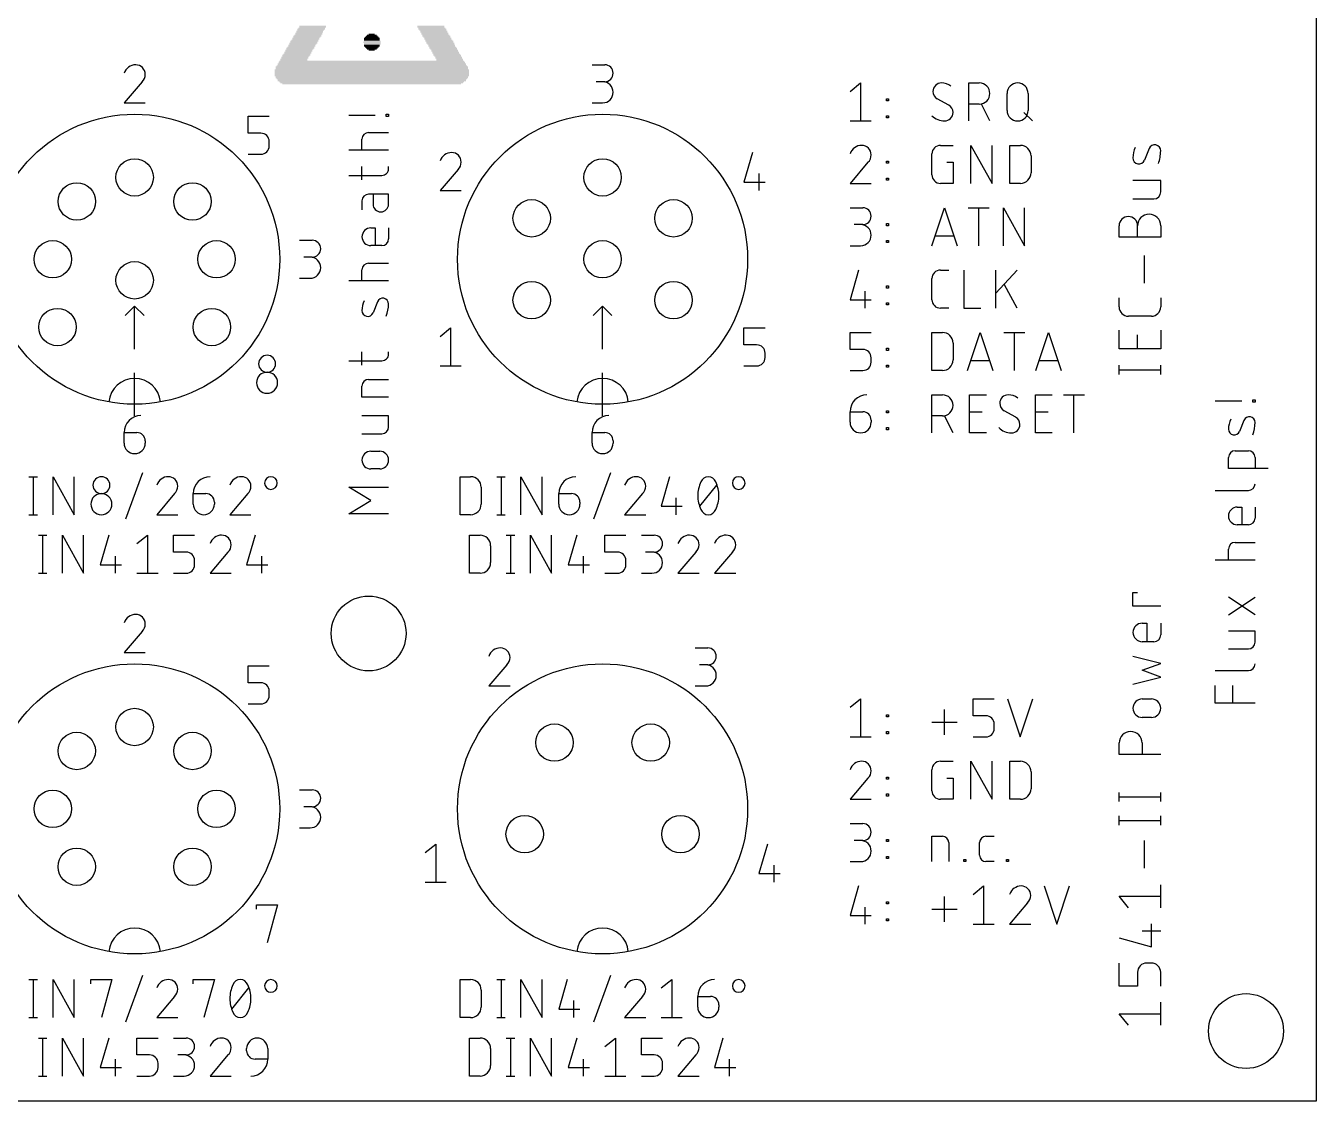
# Model space of a CAD drawing. Extents: x 0 to 83, y 0 to 84.2.
# Drawn here: x 27.8 to 83, y 0 to 46 of the extents above; entities that cross this region are included whole.
import ezdxf

# ---------------------------------------------------------------- set-up
doc = ezdxf.new("R2010")
doc.units = 0
for name, color, linetype in [('20', 30, 'CONTINUOUS'), ('21', 253, 'CONTINUOUS'), ('25', 253, 'CONTINUOUS')]:
    doc.layers.add(name, color=color, linetype=linetype)

# ---------------------------------------------------------------- blocks, each defined once
blk = doc.blocks.new('RECT')
blk.add_solid([(-0.5, -0.5), (0.5, -0.5), (-0.5, 0.5), (0.5, 0.5)])

msp = doc.modelspace()

# ---------------------------------------------------------------- linework, layer by layer
at = {"layer": '20'}
for p, q in [((83, 74), (83, 0)), ((83, 0), (0, 0))]:
    msp.add_line(p, q, dxfattribs=at)
for centre, radius in [((32.5, 39.5), 0.8), ((52.5, 39.5), 0.8), ((30.03, 38.47), 0.8), ((34.97, 38.47), 0.8), ((49.469, 37.75), 0.8), ((55.531, 37.75), 0.8), ((29, 36), 0.8), ((36, 36), 0.8), ((52.5, 36), 0.8), ((32.5, 35.1), 0.8), ((49.469, 34.25), 0.8), ((55.531, 34.25), 0.8), ((29.2, 33.1), 0.8), ((35.8, 33.1), 0.8), ((42.5, 20), 1.6), ((32.5, 16), 0.8), ((50.443, 15.332), 0.8), ((54.557, 15.332), 0.8), ((30.025, 14.975), 0.8), ((34.975, 14.975), 0.8), ((29, 12.5), 0.8), ((36, 12.5), 0.8), ((49.171, 11.418), 0.8), ((55.829, 11.418), 0.8), ((30.025, 10.025), 0.8), ((34.975, 10.025), 0.8), ((80, 3), 1.6)]:
    msp.add_circle(centre, radius, dxfattribs=at)
at = {"layer": '21'}
for p, q in [((52.0484, 44.3128), (52.5903, 44.3128)), ((32.8161, 43.5903), (32.0484, 42.6872)), ((52.5903, 43.5903), (52.2291, 43.5903)), ((32.0484, 42.6872), (32.9516, 42.6872)), ((52.0484, 42.6872), (52.5, 42.6872)), ((37.3484, 41.3903), (37.3484, 42.1128)), ((37.3484, 42.1128), (38.2516, 42.1128)), ((37.8903, 41.3903), (37.3484, 41.3903)), ((38.2516, 40.8484), (38.2516, 41.0291)), ((37.3484, 40.4872), (37.8903, 40.4872)), ((58.9047, 40.5628), (58.5434, 39.2984)), ((46.3211, 39.8403), (45.5534, 38.9372)), ((58.5434, 39.2984), (59.4466, 39.2984)), ((59.1756, 39.6597), (59.1756, 38.9372)), ((45.5534, 38.9372), (46.4566, 38.9372)), ((39.5484, 36.8128), (40.0903, 36.8128)), ((40.0903, 36.0903), (39.7291, 36.0903)), ((39.5484, 35.1872), (40, 35.1872)), ((32.5, 34), (32.1, 33.6)), ((32.5, 32.15), (32.5, 34)), ((32.5, 34), (32.9, 33.6)), ((52.5, 34), (52.1, 33.6)), ((52.5, 32.15), (52.5, 34)), ((52.5, 34), (52.9, 33.6)), ((45.5534, 32.7016), (46.005, 33.0628)), ((46.005, 33.0628), (46.005, 31.4372)), ((58.5434, 32.3403), (58.5434, 33.0628)), ((58.5434, 33.0628), (59.4466, 33.0628)), ((59.0853, 32.3403), (58.5434, 32.3403)), ((45.5534, 31.4372), (46.4566, 31.4372)), ((58.5434, 31.4372), (59.0853, 31.4372)), ((59.4466, 31.7984), (59.4466, 31.9791)), ((32.5, 29.3), (32.5, 31.15)), ((52.5, 29.3), (52.5, 31.15)), ((32.0484, 28.5903), (32.5903, 28.5903)), ((32.0484, 28.1388), (32.0484, 28.5903)), ((32.9516, 28.2291), (32.9516, 28.1388)), ((52.0484, 28.5903), (52.5903, 28.5903)), ((52.0484, 28.1388), (52.0484, 28.5903)), ((52.9516, 28.2291), (52.9516, 28.1388)), ((32.8161, 20.0903), (32.0484, 19.1872)), ((56.4564, 19.3808), (56.9983, 19.3808)), ((32.0484, 19.1872), (32.9516, 19.1872)), ((37.3484, 17.8903), (37.3484, 18.6128)), ((37.3484, 18.6128), (38.2516, 18.6128)), ((48.4081, 18.6583), (47.6404, 17.7552)), ((56.9983, 18.6583), (56.6371, 18.6583)), ((37.8903, 17.8903), (37.3484, 17.8903)), ((47.6404, 17.7552), (48.5436, 17.7552)), ((56.4564, 17.7552), (56.908, 17.7552)), ((38.2516, 17.3484), (38.2516, 17.5291)), ((37.3484, 16.9872), (37.8903, 16.9872)), ((39.5484, 13.3128), (40.0903, 13.3128)), ((40.0903, 12.5903), (39.7291, 12.5903)), ((39.5484, 11.6872), (40, 11.6872)), ((44.9154, 10.6336), (45.367, 10.9948)), ((45.367, 10.9948), (45.367, 9.3692)), ((59.5427, 10.9948), (59.1814, 9.7304)), ((59.8136, 10.0917), (59.8136, 9.3692)), ((59.1814, 9.7304), (60.0846, 9.7304)), ((44.9154, 9.3692), (45.8186, 9.3692)), ((37.7084, 8.2122), (37.7084, 8.3928)), ((37.7084, 8.3928), (38.6116, 8.3928)), ((38.6116, 8.3928), (38.16, 6.7672))]:
    msp.add_line(p, q, dxfattribs=at)
for centre in [(32.5, 36), (52.5, 36), (32.5, 12.5), (52.5, 12.5)]:
    msp.add_circle(centre, 6.2, dxfattribs=at)
for centre, radius, start, end in [((32.5452, 43.7907), 0.5221, 90.0001, 162.0549), ((32.5452, 43.9064), 0.4064, 0, 90), ((52.5903, 43.9516), 0.3612, 270, 90), ((32.515, 43.9064), 0.4365, 313.6036, 359.9997), ((52.5, 43.1388), 0.4516, 270, 90), ((37.8903, 41.0291), 0.3612, 0, 90), ((37.8903, 40.8484), 0.3612, 270, 0), ((46.0502, 40.0407), 0.5221, 90.0001, 162.0549), ((46.0502, 40.1564), 0.4064, 0, 90), ((46.02, 40.1564), 0.4365, 313.6036, 359.9997), ((40.0903, 36.4516), 0.3612, 270, 90), ((40, 35.6388), 0.4516, 270, 90), ((59.0853, 31.9791), 0.3612, 0, 90), ((38.16, 31.5316), 0.3612, 0, 180), ((38.16, 31.5316), 0.3612, 180, 0), ((59.0853, 31.7984), 0.3612, 270, 0), ((32.5, 29.8), 1.1045, 5.1944, 174.8056), ((38.16, 30.7188), 0.4516, 0, 180), ((52.5, 29.8), 1.1045, 5.1944, 174.8056), ((38.16, 30.7188), 0.4516, 180, 0), ((32.7709, 28.5903), 0.7225, 90.0002, 180), ((52.7709, 28.5903), 0.7225, 90.0002, 180), ((32.5, 28.1388), 0.4516, 180, 0), ((32.5903, 28.2291), 0.3612, 0, 90), ((52.5, 28.1388), 0.4516, 180, 0), ((52.5903, 28.2291), 0.3612, 0, 90), ((32.5452, 20.2907), 0.5221, 90.0001, 162.0549), ((32.5452, 20.4064), 0.4064, 0, 90), ((32.515, 20.4064), 0.4365, 313.6036, 359.9997), ((48.1372, 18.8587), 0.5221, 90.0001, 162.0549), ((48.1372, 18.9744), 0.4064, 0, 90), ((56.9983, 19.0196), 0.3612, 270, 90), ((48.107, 18.9744), 0.4365, 313.6036, 359.9997), ((56.908, 18.2068), 0.4516, 270, 90), ((37.8903, 17.5291), 0.3612, 0, 90), ((37.8903, 17.3484), 0.3612, 270, 0), ((40.0903, 12.9516), 0.3612, 270, 90), ((40, 12.1388), 0.4516, 270, 90), ((32.5, 6.3), 1.1045, 5.1944, 174.8056), ((52.5, 6.3), 1.1045, 5.1944, 174.8056)]:
    msp.add_arc(centre, radius, start, end, dxfattribs=at)
at = {"layer": '25'}
for p, q in [((63.0762, 43.1756), (63.5278, 43.5368)), ((63.5278, 43.5368), (63.5278, 41.9112)), ((68.1485, 41.9112), (68.1485, 43.5368)), ((68.1485, 43.5368), (68.6, 43.5368)), ((69.7861, 42.3628), (69.7861, 43.0852)), ((70.6892, 43.0852), (70.6892, 42.3628)), ((64.6289, 42.7692), (64.6289, 42.8595)), ((64.6289, 42.8595), (64.7192, 42.8595)), ((64.7192, 42.7692), (64.6289, 42.7692)), ((64.7192, 42.8595), (64.7192, 42.7692)), ((67.2987, 42.5885), (66.802, 42.8595)), ((68.6, 42.6337), (68.1485, 42.6337)), ((69.0516, 41.9112), (68.6903, 42.6337)), ((42.7836, 42.1528), (41.6491, 42.1528)), ((43.2564, 42.1056), (43.2564, 42.2001)), ((43.2564, 42.2001), (43.3509, 42.2001)), ((43.3509, 42.1056), (43.2564, 42.1056)), ((43.3509, 42.2001), (43.3509, 42.1056)), ((64.6289, 42.0467), (64.6289, 42.137)), ((64.6289, 42.137), (64.7192, 42.137)), ((64.7192, 42.0467), (64.6289, 42.0467)), ((64.7192, 42.137), (64.7192, 42.0467)), ((70.5086, 42.2724), (70.8698, 41.9112)), ((42.5, 41.4143), (43.3509, 41.4143)), ((63.0762, 41.9112), (63.9793, 41.9112)), ((42.2164, 40.658), (42.2164, 41.1307)), ((66.9374, 40.8698), (67.4793, 40.8698)), ((68.2435, 39.2442), (68.2435, 40.8698)), ((68.2435, 40.8698), (69.1466, 39.2442)), ((69.1466, 39.2442), (69.1466, 40.8698)), ((69.9109, 39.2442), (69.9109, 40.8698)), ((69.9109, 40.8698), (70.3624, 40.8698)), ((43.3509, 40.658), (41.6491, 40.658)), ((66.5762, 39.6054), (66.5762, 40.5086)), ((70.814, 40.4182), (70.814, 39.6958)), ((75.8603, 40.7298), (75.6628, 40.236)), ((42.2164, 39.398), (42.2164, 39.9652)), ((43.3509, 39.8707), (43.3509, 39.9652)), ((63.8438, 40.1473), (63.0762, 39.2442)), ((64.6289, 40.1022), (64.6289, 40.1925)), ((64.6289, 40.1925), (64.7192, 40.1925)), ((64.7192, 40.1022), (64.6289, 40.1022)), ((64.7192, 40.1925), (64.7192, 40.1022)), ((67.2084, 40.1473), (67.4793, 40.1473)), ((67.4793, 40.1473), (67.4793, 39.2442)), ((41.6491, 39.5871), (43.0673, 39.5871)), ((63.0762, 39.2442), (63.9793, 39.2442)), ((64.6289, 39.3797), (64.6289, 39.47)), ((64.6289, 39.47), (64.7192, 39.47)), ((64.7192, 39.3797), (64.6289, 39.3797)), ((64.7192, 39.47), (64.7192, 39.3797)), ((67.4793, 39.2442), (66.9374, 39.2442)), ((70.3624, 39.2442), (69.9109, 39.2442)), ((76.3542, 39.3705), (75.1689, 39.3705)), ((76.3542, 38.8766), (76.3542, 39.3705)), ((43.3509, 38.781), (42.5, 38.781)), ((42.6891, 38.781), (42.6891, 38.3556)), ((43.3509, 38.3556), (43.3509, 38.781)), ((42.2164, 38.4974), (42.2164, 38.1192)), ((63.0762, 38.2028), (63.6181, 38.2028)), ((66.5762, 36.5772), (67.1181, 38.2028)), ((67.1181, 38.2028), (67.6599, 36.5772)), ((68.1254, 38.2028), (69.0285, 38.2028)), ((68.577, 36.5772), (68.577, 38.2028)), ((69.6364, 36.5772), (69.6364, 38.2028)), ((69.6364, 38.2028), (70.5396, 36.5772)), ((70.5396, 36.5772), (70.5396, 38.2028)), ((75.1689, 38.5802), (76.0579, 38.5802)), ((64.6289, 37.4352), (64.6289, 37.5255)), ((64.6289, 37.5255), (64.7192, 37.5255)), ((64.7192, 37.5255), (64.7192, 37.4352)), ((42.5945, 37.3384), (42.7836, 37.3384)), ((42.7836, 37.3384), (42.7836, 36.582)), ((43.3509, 37.3384), (43.3509, 36.8657)), ((63.6181, 37.4803), (63.2568, 37.4803)), ((64.7192, 37.4352), (64.6289, 37.4352)), ((67.5245, 36.9836), (66.7117, 36.9836)), ((74.5762, 36.9378), (74.5762, 37.4317)), ((75.3664, 36.9378), (75.3664, 37.4317)), ((76.3542, 37.4317), (76.3542, 36.9378)), ((43.0673, 36.582), (42.5945, 36.582)), ((63.0762, 36.5772), (63.5278, 36.5772)), ((64.6289, 36.7127), (64.6289, 36.803)), ((64.6289, 36.803), (64.7192, 36.803)), ((64.7192, 36.7127), (64.6289, 36.7127)), ((64.7192, 36.803), (64.7192, 36.7127)), ((76.3542, 36.9378), (74.5762, 36.9378)), ((75.6628, 34.9768), (75.6628, 36.1621)), ((42.2164, 35.0745), (42.2164, 35.5472)), ((42.5, 35.8308), (43.3509, 35.8308)), ((63.4374, 35.5358), (63.0762, 34.2714)), ((66.9374, 35.5358), (67.2987, 35.5358)), ((67.9378, 35.5358), (67.9378, 33.9102)), ((69.3107, 33.9102), (69.3107, 35.5358)), ((70.2138, 35.5358), (69.3107, 34.5424)), ((43.3509, 35.0745), (41.6491, 35.0745)), ((64.6289, 34.7682), (64.6289, 34.8585)), ((64.6289, 34.8585), (64.7192, 34.8585)), ((64.7192, 34.7682), (64.6289, 34.7682)), ((64.7192, 34.8585), (64.7192, 34.7682)), ((66.5762, 34.2714), (66.5762, 35.1746)), ((70.2138, 33.9102), (69.6719, 34.9036)), ((63.0762, 34.2714), (63.9793, 34.2714)), ((63.7084, 34.6327), (63.7084, 33.9102)), ((74.5762, 33.9595), (74.5762, 34.3546)), ((76.3542, 34.3546), (76.3542, 33.9595)), ((42.8782, 34.1815), (42.6891, 33.7088)), ((64.6289, 34.0457), (64.6289, 34.136)), ((64.6289, 34.136), (64.7192, 34.136)), ((64.7192, 34.0457), (64.6289, 34.0457)), ((64.7192, 34.136), (64.7192, 34.0457)), ((67.2987, 33.9102), (66.9374, 33.9102)), ((67.9378, 33.9102), (68.6603, 33.9102)), ((75.9591, 33.5644), (74.9713, 33.5644)), ((63.0762, 32.1463), (63.0762, 32.8688)), ((63.0762, 32.8688), (63.9793, 32.8688)), ((66.5762, 31.2432), (66.5762, 32.8688)), ((66.5762, 32.8688), (67.0278, 32.8688)), ((68.1011, 31.2432), (68.643, 32.8688)), ((68.643, 32.8688), (69.1848, 31.2432)), ((69.6503, 32.8688), (70.5535, 32.8688)), ((70.1019, 31.2432), (70.1019, 32.8688)), ((71.019, 31.2432), (71.5608, 32.8688)), ((71.5608, 32.8688), (72.1027, 31.2432)), ((74.5762, 32.175), (74.5762, 32.9652)), ((75.3664, 32.175), (75.3664, 32.7677)), ((76.3542, 32.9652), (76.3542, 32.175)), ((42.2164, 31.4694), (42.2164, 32.0367)), ((43.3509, 31.9422), (43.3509, 32.0367)), ((63.6181, 32.1463), (63.0762, 32.1463)), ((64.6289, 32.1012), (64.6289, 32.1915)), ((64.6289, 32.1915), (64.7192, 32.1915)), ((64.7192, 32.1012), (64.6289, 32.1012)), ((64.7192, 32.1915), (64.7192, 32.1012)), ((67.4793, 32.4172), (67.4793, 31.6948)), ((76.3542, 32.175), (74.5762, 32.175)), ((41.6491, 31.6585), (43.0673, 31.6585)), ((63.9793, 31.6044), (63.9793, 31.7851)), ((64.6289, 31.3787), (64.6289, 31.469)), ((64.6289, 31.469), (64.7192, 31.469)), ((64.7192, 31.469), (64.7192, 31.3787)), ((69.0494, 31.6496), (68.2366, 31.6496)), ((71.9672, 31.6496), (71.1544, 31.6496)), ((74.5762, 31.0726), (74.5762, 31.4677)), ((76.3542, 31.0726), (76.3542, 31.4677)), ((63.0762, 31.2432), (63.6181, 31.2432)), ((64.7192, 31.3787), (64.6289, 31.3787)), ((67.0278, 31.2432), (66.5762, 31.2432)), ((74.5762, 31.2702), (76.3542, 31.2702)), ((42.2164, 30.1052), (42.2164, 30.5779)), ((42.5, 30.8615), (43.3509, 30.8615)), ((43.3509, 30.1052), (42.2164, 30.1052)), ((66.5762, 28.5762), (66.5762, 30.2018)), ((66.5762, 30.2018), (67.0278, 30.2018)), ((68.1852, 28.5762), (68.1852, 30.2018)), ((68.1852, 30.2018), (68.9077, 30.2018)), ((70.9989, 28.5762), (70.9989, 30.2018)), ((70.9989, 30.2018), (71.7214, 30.2018)), ((72.1943, 30.2018), (73.0974, 30.2018)), ((72.6458, 28.5762), (72.6458, 30.2018)), ((79.8184, 29.9364), (78.6839, 29.9364)), ((80.2912, 29.8891), (80.2912, 29.9837)), ((80.2912, 29.9837), (80.3857, 29.9837)), ((80.3857, 29.8891), (80.2912, 29.8891)), ((80.3857, 29.9837), (80.3857, 29.8891)), ((43.3509, 29.2982), (42.2164, 29.2982)), ((43.3509, 28.8254), (43.3509, 29.2982)), ((63.0762, 29.4793), (63.6181, 29.4793)), ((63.0762, 29.0278), (63.0762, 29.4793)), ((64.6289, 29.4342), (64.6289, 29.5245)), ((64.6289, 29.5245), (64.7192, 29.5245)), ((64.7192, 29.4342), (64.6289, 29.4342)), ((64.7192, 29.5245), (64.7192, 29.4342)), ((67.0278, 29.2987), (66.5762, 29.2987)), ((67.4793, 28.5762), (67.1181, 29.2987)), ((68.1852, 29.4793), (68.7271, 29.4793)), ((70.1553, 29.2535), (69.6585, 29.5245)), ((70.9989, 29.4793), (71.5407, 29.4793)), ((63.9793, 29.1181), (63.9793, 29.0278)), ((64.6289, 28.7117), (64.6289, 28.802)), ((64.6289, 28.802), (64.7192, 28.802)), ((64.7192, 28.7117), (64.6289, 28.7117)), ((64.7192, 28.802), (64.7192, 28.7117)), ((79.913, 29.1119), (79.7239, 28.6392)), ((42.2164, 28.5418), (43.0673, 28.5418)), ((68.9077, 28.5762), (68.1852, 28.5762)), ((71.7214, 28.5762), (70.9989, 28.5762)), ((42.5945, 27.7906), (42.9727, 27.7906)), ((79.5348, 27.8111), (80.1021, 27.8111)), ((42.9727, 27.0343), (42.5945, 27.0343)), ((79.2512, 27.0547), (79.2512, 27.5275)), ((80.953, 27.0547), (79.2512, 27.0547)), ((80.3857, 27.5275), (80.3857, 27.0547)), ((27.9808, 26.7018), (28.3421, 26.7018)), ((28.1615, 26.7018), (28.1615, 25.0762)), ((29.0125, 25.0762), (29.0125, 26.7018)), ((29.0125, 26.7018), (29.9156, 25.0762)), ((29.9156, 25.0762), (29.9156, 26.7018)), ((32.1249, 24.8956), (32.8473, 26.8824)), ((46.4073, 25.0762), (46.4073, 26.7018)), ((46.4073, 26.7018), (46.8589, 26.7018)), ((47.9808, 26.7018), (48.3421, 26.7018)), ((48.1615, 26.7018), (48.1615, 25.0762)), ((49.0125, 25.0762), (49.0125, 26.7018)), ((49.0125, 26.7018), (49.9156, 25.0762)), ((49.9156, 25.0762), (49.9156, 26.7018)), ((52.1249, 24.8956), (52.8474, 26.8824)), ((55.3657, 26.7018), (55.0045, 25.4374)), ((34.209, 25.9793), (33.4414, 25.0762)), ((35.0045, 25.9793), (35.5463, 25.9793)), ((35.0045, 25.5278), (35.0045, 25.9793)), ((37.3352, 25.9793), (36.5676, 25.0762)), ((42.5945, 25.6816), (41.6491, 26.2488)), ((41.6491, 26.2488), (43.3509, 26.2488)), ((47.3104, 26.2502), (47.3104, 25.5278)), ((50.6277, 25.9793), (51.1696, 25.9793)), ((50.6277, 25.5278), (50.6277, 25.9793)), ((54.209, 25.9793), (53.4414, 25.0762)), ((56.6579, 25.4374), (57.3804, 26.3406)), ((78.6839, 26.1173), (80.1021, 26.1173)), ((35.9076, 25.6181), (35.9076, 25.5278)), ((41.6491, 25.1143), (42.5945, 25.6816)), ((51.5309, 25.6181), (51.5309, 25.5278)), ((55.0045, 25.4374), (55.9076, 25.4374)), ((55.6367, 25.7987), (55.6367, 25.0762)), ((79.6293, 25.4011), (79.8184, 25.4011)), ((79.8184, 25.4011), (79.8184, 24.6448)), ((80.3857, 25.4011), (80.3857, 24.9284)), ((27.9808, 25.0762), (28.3421, 25.0762)), ((33.4414, 25.0762), (34.3445, 25.0762)), ((36.5676, 25.0762), (37.4707, 25.0762)), ((43.3509, 25.1143), (41.6491, 25.1143)), ((46.8589, 25.0762), (46.4073, 25.0762)), ((47.9808, 25.0762), (48.3421, 25.0762)), ((53.4414, 25.0762), (54.3445, 25.0762)), ((80.1021, 24.6448), (79.6293, 24.6448)), ((28.3855, 24.2018), (28.7468, 24.2018)), ((28.5661, 24.2018), (28.5661, 22.5762)), ((29.4172, 22.5762), (29.4172, 24.2018)), ((29.4172, 24.2018), (30.3203, 22.5762)), ((30.3203, 22.5762), (30.3203, 24.2018)), ((31.3937, 24.2018), (31.0324, 22.9374)), ((32.5955, 23.8406), (33.0471, 24.2018)), ((33.0471, 24.2018), (33.0471, 22.5762)), ((34.1587, 23.4793), (34.1587, 24.2018)), ((34.1587, 24.2018), (35.0618, 24.2018)), ((37.6461, 24.2018), (37.2849, 22.9374)), ((46.812, 22.5762), (46.812, 24.2018)), ((46.812, 24.2018), (47.2635, 24.2018)), ((47.7151, 23.7502), (47.7151, 23.0278)), ((48.3855, 24.2018), (48.7468, 24.2018)), ((48.5661, 24.2018), (48.5661, 22.5762)), ((49.4172, 22.5762), (49.4172, 24.2018)), ((49.4172, 24.2018), (50.3203, 22.5762)), ((50.3203, 22.5762), (50.3203, 24.2018)), ((51.3937, 24.2018), (51.0324, 22.9374)), ((52.5955, 23.4793), (52.5955, 24.2018)), ((52.5955, 24.2018), (53.4987, 24.2018)), ((54.1587, 24.2018), (54.7005, 24.2018)), ((79.5348, 23.8936), (80.3857, 23.8936)), ((31.6646, 23.2987), (31.6646, 22.5762)), ((34.7005, 23.4793), (34.1587, 23.4793)), ((36.4894, 23.4793), (35.7218, 22.5762)), ((37.9171, 23.2987), (37.9171, 22.5762)), ((51.6646, 23.2987), (51.6646, 22.5762)), ((53.1374, 23.4793), (52.5955, 23.4793)), ((54.7005, 23.4793), (54.3393, 23.4793)), ((56.4894, 23.4793), (55.7218, 22.5762)), ((58.0526, 23.4793), (57.2849, 22.5762)), ((79.2512, 23.1372), (79.2512, 23.6099)), ((31.0324, 22.9374), (31.9355, 22.9374)), ((35.0618, 22.9374), (35.0618, 23.1181)), ((37.2849, 22.9374), (38.188, 22.9374)), ((51.0324, 22.9374), (51.9355, 22.9374)), ((53.4987, 22.9374), (53.4987, 23.1181)), ((80.3857, 23.1372), (78.6839, 23.1372)), ((28.3855, 22.5762), (28.7468, 22.5762)), ((32.5955, 22.5762), (33.4987, 22.5762)), ((34.1587, 22.5762), (34.7005, 22.5762)), ((35.7218, 22.5762), (36.6249, 22.5762)), ((47.2635, 22.5762), (46.812, 22.5762)), ((48.3855, 22.5762), (48.7468, 22.5762)), ((52.5955, 22.5762), (53.1374, 22.5762)), ((54.1587, 22.5762), (54.6102, 22.5762)), ((55.7218, 22.5762), (56.6249, 22.5762)), ((57.2849, 22.5762), (58.188, 22.5762)), ((75.1689, 21.1627), (75.1689, 21.7554)), ((75.1689, 21.7554), (75.3664, 21.7554)), ((80.3857, 20.7922), (79.2512, 21.5485)), ((79.2512, 20.7922), (80.3857, 21.5485)), ((76.3542, 21.1627), (75.1689, 21.1627)), ((75.564, 20.4374), (75.7615, 20.4374)), ((75.7615, 20.4374), (75.7615, 19.6471)), ((76.3542, 20.4374), (76.3542, 19.9435)), ((80.3857, 20.0968), (79.2512, 20.0968)), ((80.3857, 19.6241), (80.3857, 20.0968)), ((76.0579, 19.6471), (75.564, 19.6471)), ((79.2512, 19.3405), (80.1021, 19.3405)), ((76.3542, 18.7194), (75.1689, 19.0157)), ((75.564, 18.423), (76.3542, 18.7194)), ((76.3542, 18.1267), (75.564, 18.423)), ((78.6839, 18.4121), (80.1021, 18.4121)), ((75.1689, 17.8304), (76.3542, 18.1267)), ((78.6839, 17.0163), (78.6839, 17.7727)), ((79.4403, 17.0163), (79.4403, 17.7727)), ((63.0762, 16.8416), (63.5278, 17.2028)), ((63.5278, 17.2028), (63.5278, 15.5772)), ((68.3338, 16.4803), (68.3338, 17.2028)), ((68.3338, 17.2028), (69.237, 17.2028)), ((69.8067, 17.2028), (70.3485, 15.5772)), ((70.3485, 15.5772), (70.8904, 17.2028)), ((75.564, 17.1989), (75.9591, 17.1989)), ((67.1181, 15.6675), (67.1181, 16.7512)), ((80.3857, 17.0163), (78.6839, 17.0163)), ((64.6289, 16.4352), (64.6289, 16.5255)), ((64.6289, 16.5255), (64.7192, 16.5255)), ((64.7192, 16.4352), (64.6289, 16.4352)), ((64.7192, 16.5255), (64.7192, 16.4352)), ((66.5762, 16.2094), (67.6599, 16.2094)), ((68.8757, 16.4803), (68.3338, 16.4803)), ((69.237, 15.9384), (69.237, 16.1191)), ((75.9591, 16.4087), (75.564, 16.4087)), ((63.0762, 15.5772), (63.9793, 15.5772)), ((64.6289, 15.7127), (64.6289, 15.803)), ((64.6289, 15.803), (64.7192, 15.803)), ((64.7192, 15.7127), (64.6289, 15.7127)), ((64.7192, 15.803), (64.7192, 15.7127)), ((68.3338, 15.5772), (68.8757, 15.5772)), ((74.5762, 14.8221), (74.5762, 15.316)), ((75.564, 15.316), (75.564, 14.8221)), ((66.9374, 14.5358), (67.4793, 14.5358)), ((68.2435, 12.9102), (68.2435, 14.5358)), ((68.2435, 14.5358), (69.1466, 12.9102)), ((69.1466, 12.9102), (69.1466, 14.5358)), ((69.9109, 12.9102), (69.9109, 14.5358)), ((69.9109, 14.5358), (70.3624, 14.5358)), ((76.3542, 14.8221), (74.5762, 14.8221)), ((63.8438, 13.8133), (63.0762, 12.9102)), ((64.6289, 13.7682), (64.6289, 13.8585)), ((64.6289, 13.8585), (64.7192, 13.8585)), ((64.7192, 13.8585), (64.7192, 13.7682)), ((66.5762, 13.2714), (66.5762, 14.1746)), ((67.2084, 13.8133), (67.4793, 13.8133)), ((67.4793, 13.8133), (67.4793, 12.9102)), ((70.814, 14.0842), (70.814, 13.3618)), ((64.7192, 13.7682), (64.6289, 13.7682)), ((63.0762, 12.9102), (63.9793, 12.9102)), ((64.6289, 13.0457), (64.6289, 13.136)), ((64.6289, 13.136), (64.7192, 13.136)), ((64.7192, 13.0457), (64.6289, 13.0457)), ((64.7192, 13.136), (64.7192, 13.0457)), ((67.4793, 12.9102), (66.9374, 12.9102)), ((70.3624, 12.9102), (69.9109, 12.9102)), ((74.5762, 12.8095), (74.5762, 13.2046)), ((74.5762, 13.0071), (76.3542, 13.0071)), ((76.3542, 12.8095), (76.3542, 13.2046)), ((74.5762, 11.8045), (74.5762, 12.1996)), ((76.3542, 11.8045), (76.3542, 12.1996)), ((63.0762, 11.8688), (63.6181, 11.8688)), ((74.5762, 12.002), (76.3542, 12.002)), ((63.6181, 11.1463), (63.2568, 11.1463)), ((64.6289, 11.1012), (64.6289, 11.1915)), ((64.6289, 11.1915), (64.7192, 11.1915)), ((64.7192, 11.1012), (64.6289, 11.1012)), ((64.7192, 11.1915), (64.7192, 11.1012)), ((66.5762, 10.2432), (66.5762, 11.3269)), ((66.5762, 11.3269), (67.0278, 11.3269)), ((67.2987, 11.056), (67.2987, 10.2432)), ((68.61, 10.5141), (68.61, 11.056)), ((68.8809, 11.3269), (69.2422, 11.3269)), ((75.6628, 9.9577), (75.6628, 11.143)), ((63.0762, 10.2432), (63.5278, 10.2432)), ((64.6289, 10.3787), (64.6289, 10.469)), ((64.6289, 10.469), (64.7192, 10.469)), ((64.7192, 10.3787), (64.6289, 10.3787)), ((64.7192, 10.469), (64.7192, 10.3787)), ((67.9344, 10.2432), (67.9344, 10.3335)), ((67.9344, 10.3335), (68.0247, 10.3335)), ((68.0247, 10.2432), (67.9344, 10.2432)), ((68.0247, 10.3335), (68.0247, 10.2432)), ((69.2422, 10.2432), (68.8809, 10.2432)), ((69.758, 10.2432), (69.758, 10.3335)), ((69.758, 10.3335), (69.8483, 10.3335)), ((69.8483, 10.2432), (69.758, 10.2432)), ((69.8483, 10.3335), (69.8483, 10.2432)), ((63.4374, 9.2018), (63.0762, 7.9374)), ((68.3338, 8.8406), (68.7854, 9.2018)), ((68.7854, 9.2018), (68.7854, 7.5762)), ((71.3698, 9.2018), (71.9116, 7.5762)), ((71.9116, 7.5762), (72.4535, 9.2018)), ((76.3542, 8.2697), (76.3542, 9.2575)), ((63.7084, 8.2987), (63.7084, 7.5762)), ((64.6289, 8.4342), (64.6289, 8.5245)), ((64.6289, 8.5245), (64.7192, 8.5245)), ((64.7192, 8.4342), (64.6289, 8.4342)), ((64.7192, 8.5245), (64.7192, 8.4342)), ((67.1181, 7.6665), (67.1181, 8.7502)), ((70.6646, 8.4793), (69.897, 7.5762)), ((74.9713, 8.2697), (74.5762, 8.7636)), ((74.5762, 8.7636), (76.3542, 8.7636)), ((63.0762, 7.9374), (63.9793, 7.9374)), ((64.6289, 7.7117), (64.6289, 7.802)), ((64.6289, 7.802), (64.7192, 7.802)), ((64.7192, 7.802), (64.7192, 7.7117)), ((66.5762, 8.2084), (67.6599, 8.2084)), ((64.7192, 7.7117), (64.6289, 7.7117)), ((68.3338, 7.5762), (69.237, 7.5762)), ((69.897, 7.5762), (70.8001, 7.5762)), ((75.564, 7.2861), (76.3542, 7.2861)), ((75.9591, 6.5947), (75.9591, 7.5825)), ((74.5762, 6.9898), (75.9591, 6.5947)), ((74.5762, 4.9197), (74.5762, 5.9074)), ((75.9591, 5.9074), (75.7615, 5.9074)), ((27.9808, 5.2018), (28.3421, 5.2018)), ((28.1615, 5.2018), (28.1615, 3.5762)), ((29.0125, 3.5762), (29.0125, 5.2018)), ((29.0125, 5.2018), (29.9156, 3.5762)), ((29.9156, 3.5762), (29.9156, 5.2018)), ((30.6277, 5.0212), (30.6277, 5.2018)), ((30.6277, 5.2018), (31.5309, 5.2018)), ((31.5309, 5.2018), (31.0793, 3.5762)), ((32.1249, 3.3956), (32.8473, 5.3824)), ((35.0045, 5.0212), (35.0045, 5.2018)), ((35.0045, 5.2018), (35.9076, 5.2018)), ((35.9076, 5.2018), (35.456, 3.5762)), ((46.4073, 3.5762), (46.4073, 5.2018)), ((46.4073, 5.2018), (46.8589, 5.2018)), ((47.9808, 5.2018), (48.3421, 5.2018)), ((48.1615, 5.2018), (48.1615, 3.5762)), ((49.0125, 3.5762), (49.0125, 5.2018)), ((49.0125, 5.2018), (49.9156, 3.5762)), ((49.9156, 3.5762), (49.9156, 5.2018)), ((50.989, 5.2018), (50.6277, 3.9374)), ((52.1249, 3.3956), (52.8474, 5.3824)), ((55.0045, 4.8406), (55.456, 5.2018)), ((55.456, 5.2018), (55.456, 3.5762)), ((75.3664, 5.5123), (75.3664, 4.9197)), ((76.3542, 4.9197), (76.3542, 5.5123)), ((34.209, 4.4793), (33.4414, 3.5762)), ((36.6579, 3.9374), (37.3804, 4.8406)), ((47.3104, 4.7502), (47.3104, 4.0278)), ((54.209, 4.4793), (53.4414, 3.5762)), ((56.5676, 4.4793), (57.1095, 4.4793)), ((56.5676, 4.0278), (56.5676, 4.4793)), ((75.3664, 4.9197), (74.5762, 4.9197)), ((50.6277, 3.9374), (51.5309, 3.9374)), ((51.2599, 4.2987), (51.2599, 3.5762)), ((57.4707, 4.1181), (57.4707, 4.0278)), ((76.3542, 3.2446), (76.3542, 4.2324)), ((27.9808, 3.5762), (28.3421, 3.5762)), ((33.4414, 3.5762), (34.3445, 3.5762)), ((46.8589, 3.5762), (46.4073, 3.5762)), ((47.9808, 3.5762), (48.3421, 3.5762)), ((53.4414, 3.5762), (54.3445, 3.5762)), ((55.0045, 3.5762), (55.9076, 3.5762)), ((74.9713, 3.2446), (74.5762, 3.7385)), ((74.5762, 3.7385), (76.3542, 3.7385)), ((28.3855, 2.7018), (28.7468, 2.7018)), ((28.5661, 2.7018), (28.5661, 1.0762)), ((29.4172, 1.0762), (29.4172, 2.7018)), ((29.4172, 2.7018), (30.3203, 1.0762)), ((30.3203, 1.0762), (30.3203, 2.7018)), ((31.3937, 2.7018), (31.0324, 1.4374)), ((32.5955, 1.9793), (32.5955, 2.7018)), ((32.5955, 2.7018), (33.4987, 2.7018)), ((34.1587, 2.7018), (34.7005, 2.7018)), ((37.2849, 2.1599), (37.2849, 2.2502)), ((38.188, 2.2502), (38.188, 1.7987)), ((46.812, 1.0762), (46.812, 2.7018)), ((46.812, 2.7018), (47.2635, 2.7018)), ((47.7151, 2.2502), (47.7151, 1.5278)), ((48.3855, 2.7018), (48.7468, 2.7018)), ((48.5661, 2.7018), (48.5661, 1.0762)), ((49.4172, 1.0762), (49.4172, 2.7018)), ((49.4172, 2.7018), (50.3203, 1.0762)), ((50.3203, 1.0762), (50.3203, 2.7018)), ((51.3937, 2.7018), (51.0324, 1.4374)), ((52.5955, 2.3406), (53.0471, 2.7018)), ((53.0471, 2.7018), (53.0471, 1.0762)), ((54.1587, 1.9793), (54.1587, 2.7018)), ((54.1587, 2.7018), (55.0618, 2.7018)), ((57.6462, 2.7018), (57.2849, 1.4374)), ((31.6646, 1.7987), (31.6646, 1.0762)), ((33.1374, 1.9793), (32.5955, 1.9793)), ((34.7005, 1.9793), (34.3393, 1.9793)), ((36.4894, 1.9793), (35.7218, 1.0762)), ((38.188, 1.7987), (37.6461, 1.7987)), ((51.6646, 1.7987), (51.6646, 1.0762)), ((54.7005, 1.9793), (54.1587, 1.9793)), ((56.4894, 1.9793), (55.7218, 1.0762)), ((57.9171, 1.7987), (57.9171, 1.0762)), ((31.0324, 1.4374), (31.9355, 1.4374)), ((33.4987, 1.4374), (33.4987, 1.6181)), ((51.0324, 1.4374), (51.9355, 1.4374)), ((55.0618, 1.4374), (55.0618, 1.6181)), ((57.2849, 1.4374), (58.188, 1.4374)), ((28.3855, 1.0762), (28.7468, 1.0762)), ((32.5955, 1.0762), (33.1374, 1.0762)), ((34.1587, 1.0762), (34.6102, 1.0762)), ((35.7218, 1.0762), (36.6249, 1.0762)), ((47.2635, 1.0762), (46.812, 1.0762)), ((48.3855, 1.0762), (48.7468, 1.0762)), ((52.5955, 1.0762), (53.4987, 1.0762)), ((54.1587, 1.0762), (54.7005, 1.0762)), ((55.7218, 1.0762), (56.6249, 1.0762))]:
    msp.add_line(p, q, dxfattribs=at)
for centre, radius, start, end in [((66.9882, 43.1756), 0.3669, 179.9998, 239.49), ((66.9826, 43.1756), 0.3612, 89.9995, 180), ((66.9826, 42.8595), 0.6773, 53.1301, 89.9995), ((68.6, 43.0852), 0.4516, 270, 90), ((70.2376, 43.0852), 0.4516, 0, 180), ((67.1124, 42.2724), 0.3669, 0, 59.4898), ((67.1181, 42.6743), 0.7631, 224.7608, 269.9999), ((67.1181, 42.2724), 0.3612, 270, 0), ((70.2376, 42.3628), 0.4516, 180, 0), ((42.5, 41.1307), 0.2836, 90, 180), ((63.5729, 40.3477), 0.5221, 90.0001, 162.0549), ((63.5729, 40.4634), 0.4064, 0, 90), ((66.9374, 40.5086), 0.3612, 90.0005, 180), ((70.3624, 40.4182), 0.4516, 0, 90), ((76.0981, 40.6347), 0.2561, 359.1813, 158.1986), ((63.5428, 40.4634), 0.4365, 313.6036, 359.9997), ((76.2905, 40.3187), 1.1217, 155.7609, 179.1814), ((75.425, 40.3311), 0.2561, 179.1813, 338.1986), ((74.6791, 40.655), 1.6753, 340.2096, 359.1813), ((43.0673, 39.8707), 0.2836, 270, 0.0006), ((66.9374, 39.6054), 0.3612, 180, 270), ((70.3624, 39.6958), 0.4516, 269.9996, 0), ((42.5, 38.4974), 0.2836, 90, 180), ((76.0579, 38.8766), 0.2963, 270, 0), ((43.02, 38.3556), 0.3309, 180, 0), ((63.6181, 37.8416), 0.3612, 270, 90), ((74.9713, 37.4317), 0.3951, 0, 180), ((75.8603, 37.4317), 0.4939, 0, 180), ((42.5945, 36.9602), 0.3782, 90, 270), ((63.5278, 37.0288), 0.4516, 270, 90), ((43.0673, 36.8657), 0.2836, 270, 0), ((42.5, 35.5472), 0.2836, 90, 180), ((66.9374, 35.1746), 0.3612, 90.0005, 180), ((43.2899, 33.788), 1.0736, 155.7606, 179.1819), ((43.1058, 34.0904), 0.2451, 359.1812, 158.199), ((66.9374, 34.2714), 0.3612, 180, 270), ((42.4615, 33.7998), 0.2451, 179.182, 338.1986), ((41.7476, 34.1099), 1.6035, 340.2092, 359.1812), ((74.9713, 33.9595), 0.3951, 180.0005, 270), ((75.9591, 33.9595), 0.3951, 270.0005, 0), ((67.0278, 32.4172), 0.4516, 0, 90), ((63.6181, 31.7851), 0.3612, 0, 90), ((43.0673, 31.9422), 0.2836, 270, 0.0006), ((63.6181, 31.6044), 0.3612, 270, 0), ((67.0278, 31.6948), 0.4516, 269.9996, 0), ((42.5, 30.5779), 0.2836, 90, 180), ((63.7987, 29.4793), 0.7225, 90.0002, 180), ((67.0278, 29.7502), 0.4516, 270, 90), ((69.8448, 29.8406), 0.3669, 179.9998, 239.49), ((69.8392, 29.8406), 0.3612, 89.9995, 180), ((69.8392, 29.5245), 0.6773, 53.1301, 89.9995), ((63.6181, 29.1181), 0.3612, 0, 90), ((69.969, 28.9374), 0.3669, 0, 59.4898), ((80.1406, 29.0209), 0.2451, 359.1812, 158.199), ((43.0673, 28.8254), 0.2836, 270, 0), ((63.5278, 29.0278), 0.4516, 180, 0), ((69.9746, 29.3393), 0.7631, 224.7608, 269.9999), ((69.9746, 28.9374), 0.3612, 270, 0), ((80.3247, 28.7184), 1.0736, 155.7606, 179.1819), ((79.4963, 28.7302), 0.2451, 179.182, 338.1986), ((78.7824, 29.0403), 1.6035, 340.2092, 359.1812), ((42.5945, 27.4124), 0.3782, 90, 270), ((42.9727, 27.4124), 0.3782, 270, 90), ((79.5348, 27.5275), 0.2836, 90, 180), ((80.1021, 27.5275), 0.2836, 0, 90), ((31.0793, 26.3406), 0.3612, 0, 180), ((33.9381, 26.1797), 0.5221, 90.0001, 162.0549), ((33.9381, 26.2954), 0.4064, 0, 90), ((35.727, 25.9793), 0.7225, 90.0002, 180), ((37.0643, 26.1797), 0.5221, 90.0001, 162.0549), ((37.0643, 26.2954), 0.4064, 0, 90), ((38.3218, 26.4309), 0.2709, 0, 180), ((46.8589, 26.2502), 0.4516, 0, 90), ((51.3502, 25.9793), 0.7225, 90.0002, 180), ((53.9381, 26.1797), 0.5221, 90.0001, 162.0549), ((53.9381, 26.2954), 0.4064, 0, 90), ((57.9072, 25.889), 1.3396, 154.0109, 180.0001), ((57.0192, 26.3677), 0.3342, 90.0001, 161.0756), ((57.0192, 26.3676), 0.3342, 18.9248, 90), ((56.1311, 25.889), 1.3396, 360, 25.9891), ((58.3218, 26.4309), 0.2709, 0, 180), ((31.0793, 25.5278), 0.4516, 0, 180), ((31.0793, 26.3406), 0.3612, 180, 0), ((33.908, 26.2954), 0.4365, 313.6036, 359.9997), ((35.5463, 25.6181), 0.3612, 0, 90), ((37.0342, 26.2954), 0.4365, 313.6036, 359.9997), ((38.3218, 26.4309), 0.2709, 180, 0), ((51.1696, 25.6181), 0.3612, 0, 90), ((53.908, 26.2954), 0.4365, 313.6036, 359.9997), ((58.3218, 26.4309), 0.2709, 180, 0), ((80.1021, 26.401), 0.2836, 270, 0), ((31.0793, 25.5278), 0.4516, 180, 0), ((35.456, 25.5278), 0.4516, 180, 0), ((46.8589, 25.5278), 0.4516, 269.9996, 0), ((51.0793, 25.5278), 0.4516, 180, 0), ((57.9072, 25.889), 1.3396, 180, 205.9889), ((56.1311, 25.889), 1.3396, 334.0111, 360), ((79.6293, 25.0229), 0.3782, 90, 270), ((57.0192, 25.4104), 0.3342, 198.925, 270), ((57.0192, 25.4104), 0.3342, 269.9999, 341.0745), ((80.1021, 24.9284), 0.2836, 270, 0), ((36.2185, 23.6797), 0.5221, 90.0001, 162.0549), ((36.2185, 23.7954), 0.4064, 0, 90), ((36.1884, 23.7954), 0.4365, 313.6036, 359.9997), ((47.2635, 23.7502), 0.4516, 0, 90), ((54.7005, 23.8406), 0.3612, 270, 90), ((56.2185, 23.6797), 0.5221, 90.0001, 162.0549), ((56.2185, 23.7954), 0.4064, 0, 90), ((56.1884, 23.7954), 0.4365, 313.6036, 359.9997), ((57.7816, 23.6797), 0.5221, 90.0001, 162.0549), ((57.7816, 23.7954), 0.4064, 0, 90), ((57.7515, 23.7954), 0.4365, 313.6036, 359.9997), ((79.5348, 23.6099), 0.2836, 90, 180), ((34.7005, 23.1181), 0.3612, 0, 90), ((53.1374, 23.1181), 0.3612, 0, 90), ((54.6102, 23.0278), 0.4516, 270, 90), ((34.7005, 22.9374), 0.3612, 270, 0), ((47.2635, 23.0278), 0.4516, 269.9996, 0), ((53.1374, 22.9374), 0.3612, 270, 0), ((75.564, 20.0422), 0.3951, 90, 270), ((76.0579, 19.9435), 0.2963, 270, 0), ((80.1021, 19.6241), 0.2836, 270, 0), ((80.1021, 18.6958), 0.2836, 270, 0), ((75.564, 16.8038), 0.3951, 90, 270), ((75.9591, 16.8038), 0.3951, 270, 90), ((68.8757, 16.1191), 0.3612, 0, 90), ((68.8757, 15.9384), 0.3612, 270, 0), ((75.0701, 15.316), 0.4939, 0, 180), ((63.5729, 14.0137), 0.5221, 90.0001, 162.0549), ((63.5729, 14.1294), 0.4064, 0, 90), ((66.9374, 14.1746), 0.3612, 90.0005, 180), ((70.3624, 14.0842), 0.4516, 0, 90), ((63.5428, 14.1294), 0.4365, 313.6036, 359.9997), ((66.9374, 13.2714), 0.3612, 180, 270), ((70.3624, 13.3618), 0.4516, 269.9996, 0), ((63.6181, 11.5076), 0.3612, 270, 90), ((63.5278, 10.6948), 0.4516, 270, 90), ((67.0278, 11.056), 0.2709, 0.0007, 90), ((68.8809, 11.056), 0.2709, 90, 180), ((68.8809, 10.5141), 0.2709, 180, 270), ((70.3937, 8.6797), 0.5221, 90.0001, 162.0549), ((70.3937, 8.7954), 0.4064, 0, 90), ((70.3636, 8.7954), 0.4365, 313.6036, 359.9997), ((75.7615, 5.5123), 0.3951, 90, 179.9995), ((75.9591, 5.5123), 0.3951, 0, 90), ((33.9381, 4.6797), 0.5221, 90.0001, 162.0549), ((33.9381, 4.7954), 0.4064, 0, 90), ((37.9072, 4.389), 1.3396, 154.0109, 180.0001), ((37.0192, 4.8677), 0.3342, 90.0001, 161.0756), ((37.0192, 4.8676), 0.3342, 18.9248, 90), ((36.1311, 4.389), 1.3396, 360, 25.9891), ((38.3218, 4.9309), 0.2709, 0, 180), ((46.8589, 4.7502), 0.4516, 0, 90), ((53.9381, 4.6797), 0.5221, 90.0001, 162.0549), ((53.9381, 4.7954), 0.4064, 0, 90), ((57.2901, 4.4793), 0.7225, 90.0002, 180), ((58.3218, 4.9309), 0.2709, 0, 180), ((33.908, 4.7954), 0.4365, 313.6036, 359.9997), ((38.3218, 4.9309), 0.2709, 180, 0), ((53.908, 4.7954), 0.4365, 313.6036, 359.9997), ((57.1095, 4.1181), 0.3612, 0, 90), ((58.3218, 4.9309), 0.2709, 180, 0), ((37.9072, 4.389), 1.3396, 180, 205.9889), ((36.1311, 4.389), 1.3396, 334.0111, 360), ((46.8589, 4.0278), 0.4516, 269.9996, 0), ((57.0192, 4.0278), 0.4516, 180, 0), ((37.0192, 3.9104), 0.3342, 198.925, 270), ((37.0192, 3.9104), 0.3342, 269.9999, 341.0745), ((34.7005, 2.3406), 0.3612, 270, 90), ((36.2185, 2.1797), 0.5221, 90.0001, 162.0549), ((36.2185, 2.2954), 0.4064, 0, 90), ((36.1884, 2.2954), 0.4365, 313.6036, 359.9997), ((37.7365, 2.2502), 0.4516, 0, 180), ((47.2635, 2.2502), 0.4516, 0, 90), ((56.2185, 2.1797), 0.5221, 90.0001, 162.0549), ((56.2185, 2.2954), 0.4064, 0, 90), ((56.1884, 2.2954), 0.4365, 313.6036, 359.9997), ((33.1374, 1.6181), 0.3612, 0, 90), ((34.6102, 1.5278), 0.4516, 270, 90), ((37.6461, 2.1599), 0.3612, 180, 270), ((37.4655, 1.7987), 0.7225, 270, 0), ((54.7005, 1.6181), 0.3612, 0, 90), ((33.1374, 1.4374), 0.3612, 270, 0), ((47.2635, 1.5278), 0.4516, 269.9996, 0), ((54.7005, 1.4374), 0.3612, 270, 0)]:
    msp.add_arc(centre, radius, start, end, dxfattribs=at)

# ---------------------------------------------------------------- block references
at = {"layer": '25', "yscale": 0.0424}
for p, xscale in [((40.027, 45.7906), 1.1453), ((40.0483, 45.833), 1.1877), ((40.0695, 45.8754), 1.1453), ((40.1119, 45.9602), 1.1453), ((40.1119, 45.9178), 1.1453), ((45.1596, 45.9602), 1.1453), ((45.1596, 45.9178), 1.1453), ((45.202, 45.8754), 1.1453), ((45.2233, 45.833), 1.1877), ((45.2445, 45.7906), 1.1453), ((39.7089, 45.2391), 1.1877), ((39.7513, 45.324), 1.1877), ((39.7301, 45.2816), 1.1453), ((39.7725, 45.3664), 1.1453), ((39.815, 45.4512), 1.1453), ((39.815, 45.4088), 1.1453), ((39.8786, 45.5361), 1.1877), ((39.8574, 45.4936), 1.1453), ((39.8998, 45.5785), 1.1453), ((39.9422, 45.6633), 1.1453), ((39.9422, 45.6209), 1.1453), ((39.9846, 45.7482), 1.1453), ((39.9846, 45.7057), 1.1453), ((42.6358, 45.2816), 0.7635), ((42.657, 45.324), 0.7211), ((42.657, 45.2391), 0.7211), ((42.6358, 45.4512), 0.6787), ((42.6358, 45.4088), 0.6787), ((42.6358, 45.3664), 0.6787), ((42.6358, 45.4936), 0.5939), ((42.6358, 45.5361), 0.509), ((42.6358, 45.5785), 0.4242), ((42.6358, 45.6209), 0.2545), ((45.2869, 45.7482), 1.1453), ((45.2869, 45.7057), 1.1453), ((45.3293, 45.6633), 1.1453), ((45.3293, 45.6209), 1.1453), ((45.3717, 45.5785), 1.1453), ((45.3929, 45.5361), 1.1877), ((45.4141, 45.4936), 1.1453), ((45.4566, 45.4512), 1.1453), ((45.4566, 45.4088), 1.1453), ((45.499, 45.3664), 1.1453), ((45.5202, 45.324), 1.1877), ((45.5414, 45.2816), 1.1453), ((45.5626, 45.2391), 1.1877), ((39.412, 44.7301), 1.1877), ((39.3908, 44.6877), 1.1453), ((39.4332, 44.7725), 1.1453), ((39.4756, 44.8574), 1.1453), ((39.4756, 44.815), 1.1453), ((39.518, 44.9422), 1.1453), ((39.518, 44.8998), 1.1453), ((39.5817, 45.027), 1.1877), ((39.5605, 44.9846), 1.1453), ((39.6029, 45.0695), 1.1453), ((39.6453, 45.1543), 1.1453), ((39.6453, 45.1119), 1.1453), ((39.6877, 45.1967), 1.1453), ((42.657, 45.1967), 0.7211), ((42.6358, 45.1543), 0.6787), ((42.6358, 45.1119), 0.6787), ((42.6358, 45.0695), 0.5939), ((42.6358, 45.027), 0.509), ((42.6358, 44.9846), 0.4242), ((42.6358, 44.9422), 0.2545), ((45.5838, 45.1967), 1.1453), ((45.6262, 45.1543), 1.1453), ((45.6262, 45.1119), 1.1453), ((45.6686, 45.0695), 1.1453), ((45.6898, 45.027), 1.1877), ((45.7111, 44.9846), 1.1453), ((45.7535, 44.9422), 1.1453), ((45.7535, 44.8998), 1.1453), ((45.7959, 44.8574), 1.1453), ((45.7959, 44.815), 1.1453), ((45.8383, 44.7725), 1.1453), ((45.8595, 44.7301), 1.1877), ((45.8807, 44.6877), 1.1453), ((42.6358, 44.2211), 8.2291), ((42.6358, 44.1787), 8.2291), ((42.6358, 44.1363), 8.2291), ((42.6358, 44.2635), 8.1443), ((42.6358, 44.3484), 8.0594), ((42.6358, 44.3059), 8.0594), ((42.6358, 44.4332), 7.9746), ((42.6358, 44.3908), 7.9746), ((42.6358, 44.4756), 7.8897), ((39.3059, 44.5605), 1.1453), ((39.3059, 44.518), 1.1453), ((39.3484, 44.6453), 1.1453), ((39.3484, 44.6029), 1.1453), ((45.9231, 44.6453), 1.1453), ((45.9231, 44.6029), 1.1453), ((45.9656, 44.5605), 1.1453), ((45.9656, 44.518), 1.1453), ((42.6358, 44.0939), 8.3139), ((42.6358, 44.0514), 8.3139), ((42.6358, 44.009), 8.3139), ((42.6358, 43.9666), 8.3139), ((42.6358, 43.9242), 8.3139), ((42.6358, 43.8818), 8.3139), ((42.6358, 43.8393), 8.3139), ((42.6358, 43.7969), 8.2291), ((42.6358, 43.7545), 8.2291), ((42.6358, 43.7121), 8.1443), ((42.6358, 43.6697), 8.0594), ((42.6358, 43.6273), 8.0594), ((42.6358, 43.5848), 7.8897), ((42.6358, 43.5424), 7.8049), ((42.6358, 43.5), 7.6352)]:
    msp.add_blockref('RECT', p, dxfattribs=dict(at, xscale=xscale))

doc.saveas('drawing.dxf')
